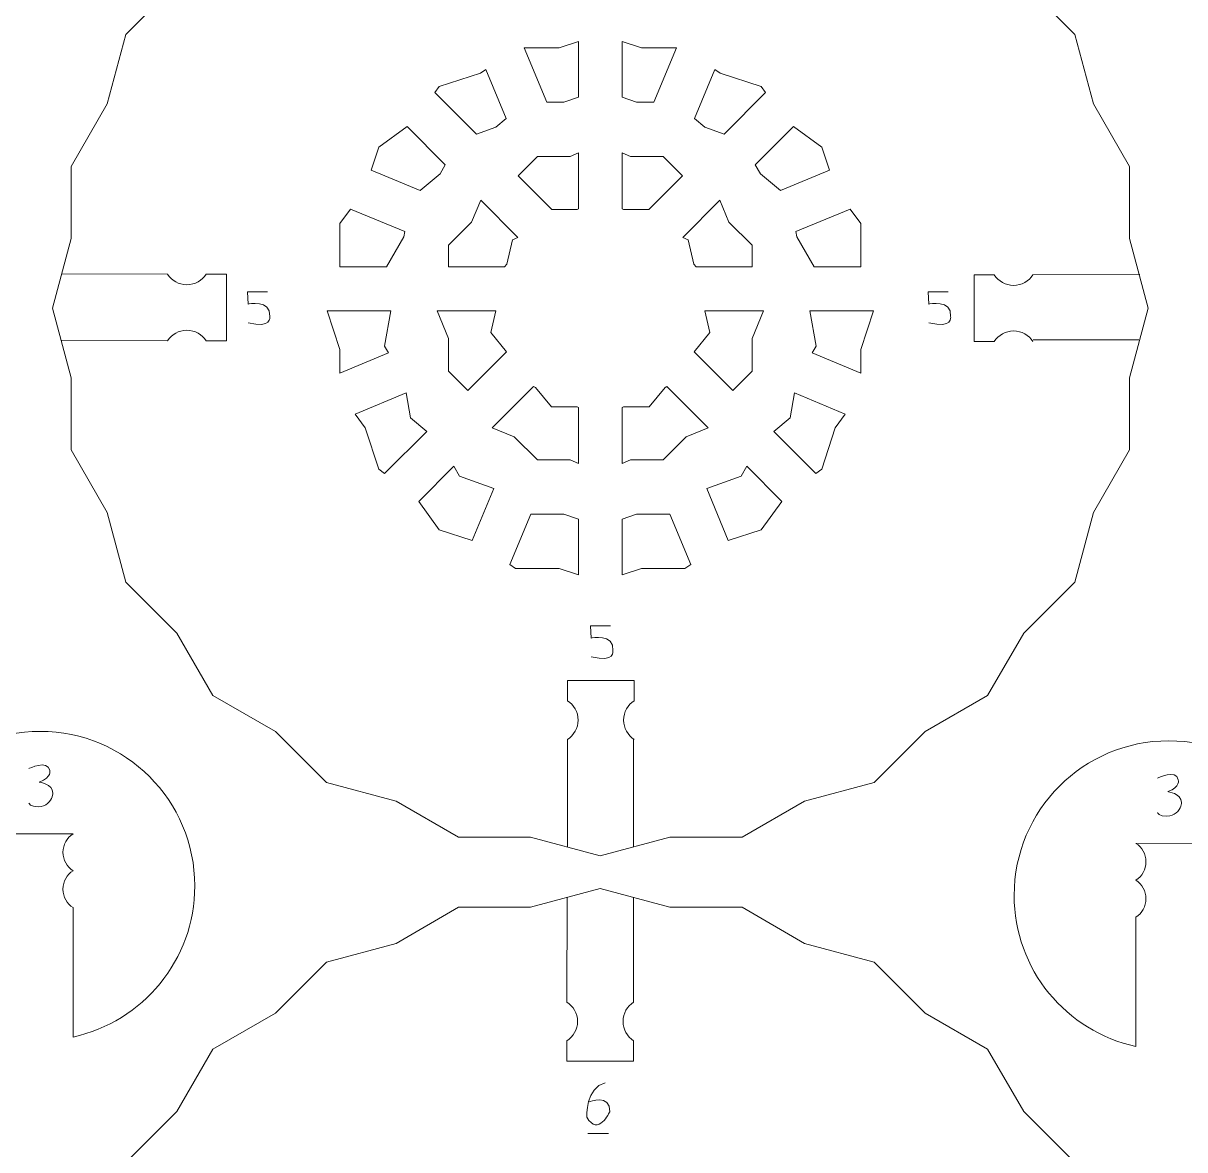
# Model space of a CAD drawing. Header units: centimetres. Extents: x -25 to 25, y -32.5 to 32.5.
# Drawn here: x -1.43 to 3.87, y -26.01 to -20.86 of the extents above; entities that cross this region are included whole.
import ezdxf

# ---------------------------------------------------------------- set-up
doc = ezdxf.new("R2010")
doc.units = ezdxf.units.CM
doc.header["$MEASUREMENT"] = 0
doc.layers.add('Capa 1', color=7, linetype='Continuous')

msp = doc.modelspace()

# ---------------------------------------------------------------- linework, layer by layer
at = {"layer": 'Capa 1', "color": 250, "lineweight": 20}
for points, knots in [([(1.85352, -19.74885), (1.85352, -19.74885), (2.13857, -19.91342), (2.13857, -19.91342), (2.13857, -19.91342), (2.13857, -19.91342), (2.45648, -19.99861), (2.45648, -19.99861), (2.45648, -19.99861), (2.45648, -19.99861), (2.6892, -20.23133), (2.6892, -20.23133), (2.6892, -20.23133), (2.6892, -20.23133), (2.97425, -20.3959), (2.97425, -20.3959), (2.97425, -20.3959), (2.97425, -20.3959), (3.13883, -20.68096), (3.13883, -20.68096), (3.13883, -20.68096), (3.13883, -20.68096), (3.37153, -20.91367), (3.37153, -20.91367), (3.37153, -20.91367), (3.37153, -20.91367), (3.45672, -21.23156), (3.45672, -21.23156), (3.45672, -21.23156), (3.45672, -21.23156), (3.62129, -21.51662), (3.62129, -21.51662), (3.62129, -21.51662), (3.62129, -21.51662), (3.62129, -21.84575), (3.62129, -21.84575), (3.62129, -21.84575), (3.62129, -21.84575), (3.70647, -22.16366), (3.70647, -22.16366), (3.70647, -22.16366), (3.70647, -22.16366), (3.62129, -22.48155), (3.62129, -22.48155), (3.62129, -22.48155), (3.62129, -22.48155), (3.62129, -22.8107), (3.62129, -22.8107), (3.62129, -22.8107), (3.62129, -22.8107), (3.45671, -23.09578), (3.45671, -23.09578), (3.45671, -23.09578), (3.45671, -23.09578), (3.37153, -23.41365), (3.37153, -23.41365), (3.37153, -23.41365), (3.37153, -23.41365), (3.13883, -23.64636), (3.13883, -23.64636), (3.13883, -23.64636), (3.13883, -23.64636), (2.97425, -23.93142), (2.97425, -23.93142), (2.97425, -23.93142), (2.97425, -23.93142), (2.6892, -24.09599), (2.6892, -24.09599), (2.6892, -24.09599), (2.6892, -24.09599), (2.45648, -24.32871), (2.45648, -24.32871), (2.45648, -24.32871), (2.45648, -24.32871), (2.13857, -24.4139), (2.13857, -24.4139), (2.13857, -24.4139), (2.13857, -24.4139), (1.85352, -24.57847), (1.85352, -24.57847), (1.85352, -24.57847), (1.85352, -24.57847), (1.5244, -24.57847), (1.5244, -24.57847), (1.5244, -24.57847), (1.5244, -24.57847), (1.20647, -24.66366), (1.20647, -24.66366), (1.20647, -24.66366), (1.20647, -24.66366), (0.88854, -24.57847), (0.88854, -24.57847), (0.88854, -24.57847), (0.88854, -24.57847), (0.55942, -24.57847), (0.55942, -24.57847), (0.55942, -24.57847), (0.55942, -24.57847), (0.27437, -24.4139), (0.27437, -24.4139), (0.27437, -24.4139), (0.27437, -24.4139), (-0.04354, -24.32871), (-0.04354, -24.32871), (-0.04354, -24.32871), (-0.04354, -24.32871), (-0.27626, -24.09599), (-0.27626, -24.09599), (-0.27626, -24.09599), (-0.27626, -24.09599), (-0.56131, -23.93142), (-0.56131, -23.93142), (-0.56131, -23.93142), (-0.56131, -23.93142), (-0.72589, -23.64636), (-0.72589, -23.64636), (-0.72589, -23.64636), (-0.72589, -23.64636), (-0.95859, -23.41365), (-0.95859, -23.41365), (-0.95859, -23.41365), (-0.95859, -23.41365), (-1.04378, -23.09576), (-1.04378, -23.09576), (-1.04378, -23.09576), (-1.04378, -23.09576), (-1.20835, -22.8107), (-1.20835, -22.8107), (-1.20835, -22.8107), (-1.20835, -22.8107), (-1.20835, -22.48157), (-1.20835, -22.48157), (-1.20835, -22.48157), (-1.20835, -22.48157), (-1.29353, -22.16366), (-1.29353, -22.16366), (-1.29353, -22.16366), (-1.29353, -22.16366), (-1.20835, -21.84577), (-1.20835, -21.84577), (-1.20835, -21.84577), (-1.20835, -21.84577), (-1.20835, -21.51662), (-1.20835, -21.51662), (-1.20835, -21.51662), (-1.20835, -21.51662), (-1.04377, -21.23154), (-1.04377, -21.23154), (-1.04377, -21.23154), (-1.04377, -21.23154), (-0.95859, -20.91367), (-0.95859, -20.91367), (-0.95859, -20.91367), (-0.95859, -20.91367), (-0.72589, -20.68096), (-0.72589, -20.68096), (-0.72589, -20.68096), (-0.72589, -20.68096), (-0.56131, -20.3959), (-0.56131, -20.3959), (-0.56131, -20.3959), (-0.56131, -20.3959), (-0.27626, -20.23133), (-0.27626, -20.23133), (-0.27626, -20.23133), (-0.27626, -20.23133), (-0.04354, -19.99861), (-0.04354, -19.99861), (-0.04354, -19.99861), (-0.04354, -19.99861), (0.27437, -19.91342), (0.27437, -19.91342), (0.27437, -19.91342), (0.27437, -19.91342), (0.55942, -19.74885), (0.55942, -19.74885), (0.55942, -19.74885), (0.55942, -19.74885), (0.88854, -19.74885), (0.88854, -19.74885), (0.88854, -19.74885), (0.88854, -19.74885), (1.20647, -19.66366), (1.20647, -19.66366), (1.20647, -19.66366), (1.20647, -19.66366), (1.5244, -19.74885), (1.5244, -19.74885), (1.5244, -19.74885), (1.5244, -19.74885), (1.85352, -19.74885), (1.85352, -19.74885)], [0, 0, 0, 0, 0.0204082, 0.0204082, 0.0204082, 0.0204082, 0.0408163, 0.0408163, 0.0408163, 0.0408163, 0.0612245, 0.0612245, 0.0612245, 0.0612245, 0.0816327, 0.0816327, 0.0816327, 0.0816327, 0.1020408, 0.1020408, 0.1020408, 0.1020408, 0.122449, 0.122449, 0.122449, 0.122449, 0.1428571, 0.1428571, 0.1428571, 0.1428571, 0.1632653, 0.1632653, 0.1632653, 0.1632653, 0.1836735, 0.1836735, 0.1836735, 0.1836735, 0.2040816, 0.2040816, 0.2040816, 0.2040816, 0.2244898, 0.2244898, 0.2244898, 0.2244898, 0.244898, 0.244898, 0.244898, 0.244898, 0.2653061, 0.2653061, 0.2653061, 0.2653061, 0.2857143, 0.2857143, 0.2857143, 0.2857143, 0.3061224, 0.3061224, 0.3061224, 0.3061224, 0.3265306, 0.3265306, 0.3265306, 0.3265306, 0.3469388, 0.3469388, 0.3469388, 0.3469388, 0.3673469, 0.3673469, 0.3673469, 0.3673469, 0.3877551, 0.3877551, 0.3877551, 0.3877551, 0.4081633, 0.4081633, 0.4081633, 0.4081633, 0.4285714, 0.4285714, 0.4285714, 0.4285714, 0.4489796, 0.4489796, 0.4489796, 0.4489796, 0.4693878, 0.4693878, 0.4693878, 0.4693878, 0.4897959, 0.4897959, 0.4897959, 0.4897959, 0.5102041, 0.5102041, 0.5102041, 0.5102041, 0.5306122, 0.5306122, 0.5306122, 0.5306122, 0.5510204, 0.5510204, 0.5510204, 0.5510204, 0.5714286, 0.5714286, 0.5714286, 0.5714286, 0.5918367, 0.5918367, 0.5918367, 0.5918367, 0.6122449, 0.6122449, 0.6122449, 0.6122449, 0.6326531, 0.6326531, 0.6326531, 0.6326531, 0.6530612, 0.6530612, 0.6530612, 0.6530612, 0.6734694, 0.6734694, 0.6734694, 0.6734694, 0.6938776, 0.6938776, 0.6938776, 0.6938776, 0.7142857, 0.7142857, 0.7142857, 0.7142857, 0.7346939, 0.7346939, 0.7346939, 0.7346939, 0.755102, 0.755102, 0.755102, 0.755102, 0.7755102, 0.7755102, 0.7755102, 0.7755102, 0.7959184, 0.7959184, 0.7959184, 0.7959184, 0.8163265, 0.8163265, 0.8163265, 0.8163265, 0.8367347, 0.8367347, 0.8367347, 0.8367347, 0.8571429, 0.8571429, 0.8571429, 0.8571429, 0.877551, 0.877551, 0.877551, 0.877551, 0.8979592, 0.8979592, 0.8979592, 0.8979592, 0.9183673, 0.9183673, 0.9183673, 0.9183673, 0.9387755, 0.9387755, 0.9387755, 0.9387755, 0.9591837, 0.9591837, 0.9591837, 0.9591837, 1, 1, 1, 1]), ([(0.85883, -20.97485), (0.85883, -20.97485), (1.01814, -20.97485), (1.01814, -20.97485), (1.01814, -20.97485), (1.01814, -20.97485), (1.10647, -20.94615), (1.10647, -20.94615), (1.10647, -20.94615), (1.10647, -20.94615), (1.10647, -21.20005), (1.10647, -21.20005), (1.10647, -21.20005), (1.10647, -21.20005), (1.04076, -21.22397), (1.04076, -21.22397), (1.04076, -21.22397), (1.04076, -21.22397), (0.96202, -21.22397), (0.96202, -21.22397), (0.96202, -21.22397), (0.96202, -21.22397), (0.85883, -20.97485), (0.85883, -20.97485)], [0, 0, 0, 0, 0.1428571, 0.1428571, 0.1428571, 0.1428571, 0.2857143, 0.2857143, 0.2857143, 0.2857143, 0.4285714, 0.4285714, 0.4285714, 0.4285714, 0.5714286, 0.5714286, 0.5714286, 0.5714286, 0.7142857, 0.7142857, 0.7142857, 0.7142857, 1, 1, 1, 1]), ([(1.30647, -20.94615), (1.30647, -20.94615), (1.3948, -20.97485), (1.3948, -20.97485), (1.3948, -20.97485), (1.3948, -20.97485), (1.5541, -20.97485), (1.5541, -20.97485), (1.5541, -20.97485), (1.5541, -20.97485), (1.45091, -21.22397), (1.45091, -21.22397), (1.45091, -21.22397), (1.45091, -21.22397), (1.37218, -21.22397), (1.37218, -21.22397), (1.37218, -21.22397), (1.37218, -21.22397), (1.30647, -21.20005), (1.30647, -21.20005), (1.30647, -21.20005), (1.30647, -21.20005), (1.30647, -20.94615), (1.30647, -20.94615)], [0, 0, 0, 0, 0.1428571, 0.1428571, 0.1428571, 0.1428571, 0.2857143, 0.2857143, 0.2857143, 0.2857143, 0.4285714, 0.4285714, 0.4285714, 0.4285714, 0.5714286, 0.5714286, 0.5714286, 0.5714286, 0.7142857, 0.7142857, 0.7142857, 0.7142857, 1, 1, 1, 1]), ([(0.452, -21.17953), (0.452, -21.17953), (0.47172, -21.15239), (0.47172, -21.15239), (0.47172, -21.15239), (0.47172, -21.15239), (0.66003, -21.0912), (0.66003, -21.0912), (0.66003, -21.0912), (0.66003, -21.0912), (0.68349, -21.07416), (0.68349, -21.07416), (0.68349, -21.07416), (0.68349, -21.07416), (0.77621, -21.29801), (0.77621, -21.29801), (0.77621, -21.29801), (0.77621, -21.29801), (0.72939, -21.3373), (0.72939, -21.3373), (0.72939, -21.3373), (0.72939, -21.3373), (0.64169, -21.36922), (0.64169, -21.36922), (0.64169, -21.36922), (0.64169, -21.36922), (0.452, -21.17953), (0.452, -21.17953)], [0, 0, 0, 0, 0.125, 0.125, 0.125, 0.125, 0.25, 0.25, 0.25, 0.25, 0.375, 0.375, 0.375, 0.375, 0.5, 0.5, 0.5, 0.5, 0.625, 0.625, 0.625, 0.625, 0.75, 0.75, 0.75, 0.75, 1, 1, 1, 1]), ([(1.72945, -21.07416), (1.72945, -21.07416), (1.75291, -21.0912), (1.75291, -21.0912), (1.75291, -21.0912), (1.75291, -21.0912), (1.94122, -21.15239), (1.94122, -21.15239), (1.94122, -21.15239), (1.94122, -21.15239), (1.96094, -21.17954), (1.96094, -21.17954), (1.96094, -21.17954), (1.96094, -21.17954), (1.77125, -21.36922), (1.77125, -21.36922), (1.77125, -21.36922), (1.77125, -21.36922), (1.68355, -21.3373), (1.68355, -21.3373), (1.68355, -21.3373), (1.68355, -21.3373), (1.63673, -21.29801), (1.63673, -21.29801), (1.63673, -21.29801), (1.63673, -21.29801), (1.72945, -21.07416), (1.72945, -21.07416)], [0, 0, 0, 0, 0.125, 0.125, 0.125, 0.125, 0.25, 0.25, 0.25, 0.25, 0.375, 0.375, 0.375, 0.375, 0.5, 0.5, 0.5, 0.5, 0.625, 0.625, 0.625, 0.625, 0.75, 0.75, 0.75, 0.75, 1, 1, 1, 1]), ([(0.16101, -21.53414), (0.16101, -21.53414), (0.19519, -21.42893), (0.19519, -21.42893), (0.19519, -21.42893), (0.19519, -21.42893), (0.32455, -21.33494), (0.32455, -21.33494), (0.32455, -21.33494), (0.32455, -21.33494), (0.4991, -21.50949), (0.4991, -21.50949), (0.4991, -21.50949), (0.4991, -21.50949), (0.47553, -21.55031), (0.47553, -21.55031), (0.47553, -21.55031), (0.47553, -21.55031), (0.38447, -21.6267), (0.38447, -21.6267), (0.38447, -21.6267), (0.38447, -21.6267), (0.16101, -21.53414), (0.16101, -21.53414)], [0, 0, 0, 0, 0.1428571, 0.1428571, 0.1428571, 0.1428571, 0.2857143, 0.2857143, 0.2857143, 0.2857143, 0.4285714, 0.4285714, 0.4285714, 0.4285714, 0.5714286, 0.5714286, 0.5714286, 0.5714286, 0.7142857, 0.7142857, 0.7142857, 0.7142857, 1, 1, 1, 1]), ([(2.08838, -21.33494), (2.08838, -21.33494), (2.21775, -21.42893), (2.21775, -21.42893), (2.21775, -21.42893), (2.21775, -21.42893), (2.25193, -21.53415), (2.25193, -21.53415), (2.25193, -21.53415), (2.25193, -21.53415), (2.02847, -21.62671), (2.02847, -21.62671), (2.02847, -21.62671), (2.02847, -21.62671), (1.93741, -21.55031), (1.93741, -21.55031), (1.93741, -21.55031), (1.93741, -21.55031), (1.91384, -21.50948), (1.91384, -21.50948), (1.91384, -21.50948), (1.91384, -21.50948), (2.08838, -21.33494), (2.08838, -21.33494)], [0, 0, 0, 0, 0.1428571, 0.1428571, 0.1428571, 0.1428571, 0.2857143, 0.2857143, 0.2857143, 0.2857143, 0.4285714, 0.4285714, 0.4285714, 0.4285714, 0.5714286, 0.5714286, 0.5714286, 0.5714286, 0.7142857, 0.7142857, 0.7142857, 0.7142857, 1, 1, 1, 1]), ([(1.10647, -21.71061), (1.10647, -21.71061), (1.101, -21.71318), (1.101, -21.71318), (1.101, -21.71318), (1.101, -21.71318), (0.98565, -21.71318), (0.98565, -21.71318), (0.98565, -21.71318), (0.98565, -21.71318), (0.83134, -21.55887), (0.83134, -21.55887), (0.83134, -21.55887), (0.83134, -21.55887), (0.91946, -21.47075), (0.91946, -21.47075), (0.91946, -21.47075), (0.91946, -21.47075), (1.06865, -21.47075), (1.06865, -21.47075), (1.06865, -21.47075), (1.06865, -21.47075), (1.10647, -21.45508), (1.10647, -21.45508), (1.10647, -21.45508), (1.10647, -21.45508), (1.10647, -21.71061), (1.10647, -21.71061)], [0, 0, 0, 0, 0.125, 0.125, 0.125, 0.125, 0.25, 0.25, 0.25, 0.25, 0.375, 0.375, 0.375, 0.375, 0.5, 0.5, 0.5, 0.5, 0.625, 0.625, 0.625, 0.625, 0.75, 0.75, 0.75, 0.75, 1, 1, 1, 1]), ([(1.49348, -21.47075), (1.49348, -21.47075), (1.5816, -21.55887), (1.5816, -21.55887), (1.5816, -21.55887), (1.5816, -21.55887), (1.4273, -21.71318), (1.4273, -21.71318), (1.4273, -21.71318), (1.4273, -21.71318), (1.31194, -21.71318), (1.31194, -21.71318), (1.31194, -21.71318), (1.31194, -21.71318), (1.30647, -21.71061), (1.30647, -21.71061), (1.30647, -21.71061), (1.30647, -21.71061), (1.30647, -21.45508), (1.30647, -21.45508), (1.30647, -21.45508), (1.30647, -21.45508), (1.34429, -21.47075), (1.34429, -21.47075), (1.34429, -21.47075), (1.34429, -21.47075), (1.49348, -21.47075), (1.49348, -21.47075)], [0, 0, 0, 0, 0.125, 0.125, 0.125, 0.125, 0.25, 0.25, 0.25, 0.25, 0.375, 0.375, 0.375, 0.375, 0.5, 0.5, 0.5, 0.5, 0.625, 0.625, 0.625, 0.625, 0.75, 0.75, 0.75, 0.75, 1, 1, 1, 1]), ([(0.83002, -21.84041), (0.83002, -21.84041), (0.8055, -21.85192), (0.8055, -21.85192), (0.8055, -21.85192), (0.8055, -21.85192), (0.77945, -21.96318), (0.77945, -21.96318), (0.77945, -21.96318), (0.77945, -21.96318), (0.76943, -21.97543), (0.76943, -21.97543), (0.76943, -21.97543), (0.76943, -21.97543), (0.51356, -21.97543), (0.51356, -21.97543), (0.51356, -21.97543), (0.51356, -21.97543), (0.51356, -21.87665), (0.51356, -21.87665), (0.51356, -21.87665), (0.51356, -21.87665), (0.61905, -21.77116), (0.61905, -21.77116), (0.61905, -21.77116), (0.61905, -21.77116), (0.66056, -21.67095), (0.66056, -21.67095), (0.66056, -21.67095), (0.66056, -21.67095), (0.83002, -21.84041), (0.83002, -21.84041)], [0, 0, 0, 0, 0.1111111, 0.1111111, 0.1111111, 0.1111111, 0.2222222, 0.2222222, 0.2222222, 0.2222222, 0.3333333, 0.3333333, 0.3333333, 0.3333333, 0.4444444, 0.4444444, 0.4444444, 0.4444444, 0.5555556, 0.5555556, 0.5555556, 0.5555556, 0.6666667, 0.6666667, 0.6666667, 0.6666667, 0.7777778, 0.7777778, 0.7777778, 0.7777778, 1, 1, 1, 1]), ([(1.75238, -21.67094), (1.75238, -21.67094), (1.79389, -21.77116), (1.79389, -21.77116), (1.79389, -21.77116), (1.79389, -21.77116), (1.89938, -21.87665), (1.89938, -21.87665), (1.89938, -21.87665), (1.89938, -21.87665), (1.89938, -21.97543), (1.89938, -21.97543), (1.89938, -21.97543), (1.89938, -21.97543), (1.64351, -21.97543), (1.64351, -21.97543), (1.64351, -21.97543), (1.64351, -21.97543), (1.63349, -21.96318), (1.63349, -21.96318), (1.63349, -21.96318), (1.63349, -21.96318), (1.60744, -21.85192), (1.60744, -21.85192), (1.60744, -21.85192), (1.60744, -21.85192), (1.58292, -21.84041), (1.58292, -21.84041), (1.58292, -21.84041), (1.58292, -21.84041), (1.75238, -21.67094), (1.75238, -21.67094)], [0, 0, 0, 0, 0.1111111, 0.1111111, 0.1111111, 0.1111111, 0.2222222, 0.2222222, 0.2222222, 0.2222222, 0.3333333, 0.3333333, 0.3333333, 0.3333333, 0.4444444, 0.4444444, 0.4444444, 0.4444444, 0.5555556, 0.5555556, 0.5555556, 0.5555556, 0.6666667, 0.6666667, 0.6666667, 0.6666667, 0.7777778, 0.7777778, 0.7777778, 0.7777778, 1, 1, 1, 1]), ([(0.01762, -21.97543), (0.01762, -21.97543), (0.01764, -21.97536), (0.01764, -21.97536), (0.01764, -21.97536), (0.01764, -21.97536), (0.01764, -21.77739), (0.01764, -21.77739), (0.01764, -21.77739), (0.01764, -21.77739), (0.06575, -21.71117), (0.06575, -21.71117), (0.06575, -21.71117), (0.06575, -21.71117), (0.31393, -21.81397), (0.31393, -21.81397), (0.31393, -21.81397), (0.31393, -21.81397), (0.30981, -21.83734), (0.30981, -21.83734), (0.30981, -21.83734), (0.30981, -21.83734), (0.23008, -21.97543), (0.23008, -21.97543), (0.23008, -21.97543), (0.23008, -21.97543), (0.01762, -21.97543), (0.01762, -21.97543)], [0, 0, 0, 0, 0.125, 0.125, 0.125, 0.125, 0.25, 0.25, 0.25, 0.25, 0.375, 0.375, 0.375, 0.375, 0.5, 0.5, 0.5, 0.5, 0.625, 0.625, 0.625, 0.625, 0.75, 0.75, 0.75, 0.75, 1, 1, 1, 1]), ([(2.34719, -21.71117), (2.34719, -21.71117), (2.3953, -21.77739), (2.3953, -21.77739), (2.3953, -21.77739), (2.3953, -21.77739), (2.3953, -21.97536), (2.3953, -21.97536), (2.3953, -21.97536), (2.3953, -21.97536), (2.39532, -21.97543), (2.39532, -21.97543), (2.39532, -21.97543), (2.39532, -21.97543), (2.18286, -21.97543), (2.18286, -21.97543), (2.18286, -21.97543), (2.18286, -21.97543), (2.10313, -21.83734), (2.10313, -21.83734), (2.10313, -21.83734), (2.10313, -21.83734), (2.09901, -21.81397), (2.09901, -21.81397), (2.09901, -21.81397), (2.09901, -21.81397), (2.34719, -21.71117), (2.34719, -21.71117)], [0, 0, 0, 0, 0.125, 0.125, 0.125, 0.125, 0.25, 0.25, 0.25, 0.25, 0.375, 0.375, 0.375, 0.375, 0.5, 0.5, 0.5, 0.5, 0.625, 0.625, 0.625, 0.625, 0.75, 0.75, 0.75, 0.75, 1, 1, 1, 1]), ([(0.01764, -22.45962), (0.01764, -22.45962), (0.01764, -22.35196), (0.01764, -22.35196), (0.01764, -22.35196), (0.01764, -22.35196), (-0.03973, -22.17543), (-0.03973, -22.17543), (-0.03973, -22.17543), (-0.03973, -22.17543), (0.2502, -22.17543), (0.2502, -22.17543), (0.2502, -22.17543), (0.2502, -22.17543), (0.22166, -22.33731), (0.22166, -22.33731), (0.22166, -22.33731), (0.22166, -22.33731), (0.23927, -22.36782), (0.23927, -22.36782), (0.23927, -22.36782), (0.23927, -22.36782), (0.01764, -22.45962), (0.01764, -22.45962)], [0, 0, 0, 0, 0.1428571, 0.1428571, 0.1428571, 0.1428571, 0.2857143, 0.2857143, 0.2857143, 0.2857143, 0.4285714, 0.4285714, 0.4285714, 0.4285714, 0.5714286, 0.5714286, 0.5714286, 0.5714286, 0.7142857, 0.7142857, 0.7142857, 0.7142857, 1, 1, 1, 1]), ([(0.72976, -22.17543), (0.72976, -22.17543), (0.70647, -22.27492), (0.70647, -22.27492), (0.70647, -22.27492), (0.70647, -22.27492), (0.77805, -22.36243), (0.77805, -22.36243), (0.77805, -22.36243), (0.77805, -22.36243), (0.60168, -22.53879), (0.60168, -22.53879), (0.60168, -22.53879), (0.60168, -22.53879), (0.51356, -22.45067), (0.51356, -22.45067), (0.51356, -22.45067), (0.51356, -22.45067), (0.51356, -22.30149), (0.51356, -22.30149), (0.51356, -22.30149), (0.51356, -22.30149), (0.46135, -22.17543), (0.46135, -22.17543), (0.46135, -22.17543), (0.46135, -22.17543), (0.72976, -22.17543), (0.72976, -22.17543)], [0, 0, 0, 0, 0.125, 0.125, 0.125, 0.125, 0.25, 0.25, 0.25, 0.25, 0.375, 0.375, 0.375, 0.375, 0.5, 0.5, 0.5, 0.5, 0.625, 0.625, 0.625, 0.625, 0.75, 0.75, 0.75, 0.75, 1, 1, 1, 1]), ([(1.95159, -22.17543), (1.95159, -22.17543), (1.89938, -22.30149), (1.89938, -22.30149), (1.89938, -22.30149), (1.89938, -22.30149), (1.89938, -22.45067), (1.89938, -22.45067), (1.89938, -22.45067), (1.89938, -22.45067), (1.81126, -22.53879), (1.81126, -22.53879), (1.81126, -22.53879), (1.81126, -22.53879), (1.63489, -22.36243), (1.63489, -22.36243), (1.63489, -22.36243), (1.63489, -22.36243), (1.70647, -22.27492), (1.70647, -22.27492), (1.70647, -22.27492), (1.70647, -22.27492), (1.68318, -22.17543), (1.68318, -22.17543), (1.68318, -22.17543), (1.68318, -22.17543), (1.95159, -22.17543), (1.95159, -22.17543)], [0, 0, 0, 0, 0.125, 0.125, 0.125, 0.125, 0.25, 0.25, 0.25, 0.25, 0.375, 0.375, 0.375, 0.375, 0.5, 0.5, 0.5, 0.5, 0.625, 0.625, 0.625, 0.625, 0.75, 0.75, 0.75, 0.75, 1, 1, 1, 1]), ([(2.45267, -22.17543), (2.45267, -22.17543), (2.3953, -22.35196), (2.3953, -22.35196), (2.3953, -22.35196), (2.3953, -22.35196), (2.3953, -22.45962), (2.3953, -22.45962), (2.3953, -22.45962), (2.3953, -22.45962), (2.17367, -22.36781), (2.17367, -22.36781), (2.17367, -22.36781), (2.17367, -22.36781), (2.19128, -22.33731), (2.19128, -22.33731), (2.19128, -22.33731), (2.19128, -22.33731), (2.16274, -22.17543), (2.16274, -22.17543), (2.16274, -22.17543), (2.16274, -22.17543), (2.45267, -22.17543), (2.45267, -22.17543)], [0, 0, 0, 0, 0.1428571, 0.1428571, 0.1428571, 0.1428571, 0.2857143, 0.2857143, 0.2857143, 0.2857143, 0.4285714, 0.4285714, 0.4285714, 0.4285714, 0.5714286, 0.5714286, 0.5714286, 0.5714286, 0.7142857, 0.7142857, 0.7142857, 0.7142857, 1, 1, 1, 1]), ([(1.10647, -22.87224), (1.10647, -22.87224), (1.06865, -22.85657), (1.06865, -22.85657), (1.06865, -22.85657), (1.06865, -22.85657), (0.91946, -22.85657), (0.91946, -22.85657), (0.91946, -22.85657), (0.91946, -22.85657), (0.81396, -22.75107), (0.81396, -22.75107), (0.81396, -22.75107), (0.81396, -22.75107), (0.71376, -22.70957), (0.71376, -22.70957), (0.71376, -22.70957), (0.71376, -22.70957), (0.90242, -22.52091), (0.90242, -22.52091), (0.90242, -22.52091), (0.90242, -22.52091), (0.91097, -22.52492), (0.91097, -22.52492), (0.91097, -22.52492), (0.91097, -22.52492), (0.98395, -22.61414), (0.98395, -22.61414), (0.98395, -22.61414), (0.98395, -22.61414), (1.101, -22.61414), (1.101, -22.61414), (1.101, -22.61414), (1.101, -22.61414), (1.10647, -22.61671), (1.10647, -22.61671), (1.10647, -22.61671), (1.10647, -22.61671), (1.10647, -22.87224), (1.10647, -22.87224)], [0, 0, 0, 0, 0.0909091, 0.0909091, 0.0909091, 0.0909091, 0.1818182, 0.1818182, 0.1818182, 0.1818182, 0.2727273, 0.2727273, 0.2727273, 0.2727273, 0.3636364, 0.3636364, 0.3636364, 0.3636364, 0.4545455, 0.4545455, 0.4545455, 0.4545455, 0.5454545, 0.5454545, 0.5454545, 0.5454545, 0.6363636, 0.6363636, 0.6363636, 0.6363636, 0.7272727, 0.7272727, 0.7272727, 0.7272727, 0.8181818, 0.8181818, 0.8181818, 0.8181818, 1, 1, 1, 1]), ([(1.69919, -22.70957), (1.69919, -22.70957), (1.59898, -22.75107), (1.59898, -22.75107), (1.59898, -22.75107), (1.59898, -22.75107), (1.49348, -22.85657), (1.49348, -22.85657), (1.49348, -22.85657), (1.49348, -22.85657), (1.34429, -22.85657), (1.34429, -22.85657), (1.34429, -22.85657), (1.34429, -22.85657), (1.30647, -22.87224), (1.30647, -22.87224), (1.30647, -22.87224), (1.30647, -22.87224), (1.30647, -22.61671), (1.30647, -22.61671), (1.30647, -22.61671), (1.30647, -22.61671), (1.31194, -22.61414), (1.31194, -22.61414), (1.31194, -22.61414), (1.31194, -22.61414), (1.42899, -22.61414), (1.42899, -22.61414), (1.42899, -22.61414), (1.42899, -22.61414), (1.50197, -22.52492), (1.50197, -22.52492), (1.50197, -22.52492), (1.50197, -22.52492), (1.51052, -22.5209), (1.51052, -22.5209), (1.51052, -22.5209), (1.51052, -22.5209), (1.69919, -22.70957), (1.69919, -22.70957)], [0, 0, 0, 0, 0.0909091, 0.0909091, 0.0909091, 0.0909091, 0.1818182, 0.1818182, 0.1818182, 0.1818182, 0.2727273, 0.2727273, 0.2727273, 0.2727273, 0.3636364, 0.3636364, 0.3636364, 0.3636364, 0.4545455, 0.4545455, 0.4545455, 0.4545455, 0.5454545, 0.5454545, 0.5454545, 0.5454545, 0.6363636, 0.6363636, 0.6363636, 0.6363636, 0.7272727, 0.7272727, 0.7272727, 0.7272727, 0.8181818, 0.8181818, 0.8181818, 0.8181818, 1, 1, 1, 1]), ([(0.22235, -22.91812), (0.22235, -22.91812), (0.19519, -22.89838), (0.19519, -22.89838), (0.19519, -22.89838), (0.19519, -22.89838), (0.13402, -22.71011), (0.13402, -22.71011), (0.13402, -22.71011), (0.13402, -22.71011), (0.0881, -22.64691), (0.0881, -22.64691), (0.0881, -22.64691), (0.0881, -22.64691), (0.32051, -22.55065), (0.32051, -22.55065), (0.32051, -22.55065), (0.32051, -22.55065), (0.34043, -22.66366), (0.34043, -22.66366), (0.34043, -22.66366), (0.34043, -22.66366), (0.41459, -22.72588), (0.41459, -22.72588), (0.41459, -22.72588), (0.41459, -22.72588), (0.22235, -22.91812), (0.22235, -22.91812)], [0, 0, 0, 0, 0.125, 0.125, 0.125, 0.125, 0.25, 0.25, 0.25, 0.25, 0.375, 0.375, 0.375, 0.375, 0.5, 0.5, 0.5, 0.5, 0.625, 0.625, 0.625, 0.625, 0.75, 0.75, 0.75, 0.75, 1, 1, 1, 1]), ([(2.32484, -22.64691), (2.32484, -22.64691), (2.27892, -22.71011), (2.27892, -22.71011), (2.27892, -22.71011), (2.27892, -22.71011), (2.21775, -22.89838), (2.21775, -22.89838), (2.21775, -22.89838), (2.21775, -22.89838), (2.19058, -22.91812), (2.19058, -22.91812), (2.19058, -22.91812), (2.19058, -22.91812), (1.99835, -22.72588), (1.99835, -22.72588), (1.99835, -22.72588), (1.99835, -22.72588), (2.07251, -22.66366), (2.07251, -22.66366), (2.07251, -22.66366), (2.07251, -22.66366), (2.09243, -22.55065), (2.09243, -22.55065), (2.09243, -22.55065), (2.09243, -22.55065), (2.32484, -22.64691), (2.32484, -22.64691)], [0, 0, 0, 0, 0.125, 0.125, 0.125, 0.125, 0.25, 0.25, 0.25, 0.25, 0.375, 0.375, 0.375, 0.375, 0.5, 0.5, 0.5, 0.5, 0.625, 0.625, 0.625, 0.625, 0.75, 0.75, 0.75, 0.75, 1, 1, 1, 1]), ([(0.62251, -23.22392), (0.62251, -23.22392), (0.47172, -23.17493), (0.47172, -23.17493), (0.47172, -23.17493), (0.47172, -23.17493), (0.37775, -23.04558), (0.37775, -23.04558), (0.37775, -23.04558), (0.37775, -23.04558), (0.53804, -22.88529), (0.53804, -22.88529), (0.53804, -22.88529), (0.53804, -22.88529), (0.56368, -22.9297), (0.56368, -22.9297), (0.56368, -22.9297), (0.56368, -22.9297), (0.72071, -22.98685), (0.72071, -22.98685), (0.72071, -22.98685), (0.72071, -22.98685), (0.62251, -23.22392), (0.62251, -23.22392)], [0, 0, 0, 0, 0.1428571, 0.1428571, 0.1428571, 0.1428571, 0.2857143, 0.2857143, 0.2857143, 0.2857143, 0.4285714, 0.4285714, 0.4285714, 0.4285714, 0.5714286, 0.5714286, 0.5714286, 0.5714286, 0.7142857, 0.7142857, 0.7142857, 0.7142857, 1, 1, 1, 1]), ([(2.0352, -23.04558), (2.0352, -23.04558), (1.94122, -23.17493), (1.94122, -23.17493), (1.94122, -23.17493), (1.94122, -23.17493), (1.79043, -23.22392), (1.79043, -23.22392), (1.79043, -23.22392), (1.79043, -23.22392), (1.69223, -22.98685), (1.69223, -22.98685), (1.69223, -22.98685), (1.69223, -22.98685), (1.84926, -22.9297), (1.84926, -22.9297), (1.84926, -22.9297), (1.84926, -22.9297), (1.8749, -22.88528), (1.8749, -22.88528), (1.8749, -22.88528), (1.8749, -22.88528), (2.0352, -23.04558), (2.0352, -23.04558)], [0, 0, 0, 0, 0.1428571, 0.1428571, 0.1428571, 0.1428571, 0.2857143, 0.2857143, 0.2857143, 0.2857143, 0.4285714, 0.4285714, 0.4285714, 0.4285714, 0.5714286, 0.5714286, 0.5714286, 0.5714286, 0.7142857, 0.7142857, 0.7142857, 0.7142857, 1, 1, 1, 1]), ([(1.10647, -23.38117), (1.10647, -23.38117), (1.01815, -23.35247), (1.01815, -23.35247), (1.01815, -23.35247), (1.01815, -23.35247), (0.82019, -23.35247), (0.82019, -23.35247), (0.82019, -23.35247), (0.82019, -23.35247), (0.79371, -23.33323), (0.79371, -23.33323), (0.79371, -23.33323), (0.79371, -23.33323), (0.88893, -23.10335), (0.88893, -23.10335), (0.88893, -23.10335), (0.88893, -23.10335), (1.04077, -23.10335), (1.04077, -23.10335), (1.04077, -23.10335), (1.04077, -23.10335), (1.10647, -23.12726), (1.10647, -23.12726), (1.10647, -23.12726), (1.10647, -23.12726), (1.10647, -23.38117), (1.10647, -23.38117)], [0, 0, 0, 0, 0.125, 0.125, 0.125, 0.125, 0.25, 0.25, 0.25, 0.25, 0.375, 0.375, 0.375, 0.375, 0.5, 0.5, 0.5, 0.5, 0.625, 0.625, 0.625, 0.625, 0.75, 0.75, 0.75, 0.75, 1, 1, 1, 1]), ([(1.61923, -23.33324), (1.61923, -23.33324), (1.59275, -23.35247), (1.59275, -23.35247), (1.59275, -23.35247), (1.59275, -23.35247), (1.39479, -23.35247), (1.39479, -23.35247), (1.39479, -23.35247), (1.39479, -23.35247), (1.30647, -23.38117), (1.30647, -23.38117), (1.30647, -23.38117), (1.30647, -23.38117), (1.30647, -23.12726), (1.30647, -23.12726), (1.30647, -23.12726), (1.30647, -23.12726), (1.37217, -23.10335), (1.37217, -23.10335), (1.37217, -23.10335), (1.37217, -23.10335), (1.52401, -23.10335), (1.52401, -23.10335), (1.52401, -23.10335), (1.52401, -23.10335), (1.61923, -23.33324), (1.61923, -23.33324)], [0, 0, 0, 0, 0.125, 0.125, 0.125, 0.125, 0.25, 0.25, 0.25, 0.25, 0.375, 0.375, 0.375, 0.375, 0.5, 0.5, 0.5, 0.5, 0.625, 0.625, 0.625, 0.625, 0.75, 0.75, 0.75, 0.75, 1, 1, 1, 1]), ([(1.85352, -24.89844), (1.85352, -24.89844), (2.13857, -25.06301), (2.13857, -25.06301), (2.13857, -25.06301), (2.13857, -25.06301), (2.45648, -25.1482), (2.45648, -25.1482), (2.45648, -25.1482), (2.45648, -25.1482), (2.6892, -25.38092), (2.6892, -25.38092), (2.6892, -25.38092), (2.6892, -25.38092), (2.97425, -25.54549), (2.97425, -25.54549), (2.97425, -25.54549), (2.97425, -25.54549), (3.13883, -25.83055), (3.13883, -25.83055), (3.13883, -25.83055), (3.13883, -25.83055), (3.37153, -26.06326), (3.37153, -26.06326), (3.37153, -26.06326), (3.37153, -26.06326), (3.45672, -26.38115), (3.45672, -26.38115), (3.45672, -26.38115), (3.45672, -26.38115), (3.62129, -26.66621), (3.62129, -26.66621), (3.62129, -26.66621), (3.62129, -26.66621), (3.62129, -26.99534), (3.62129, -26.99534), (3.62129, -26.99534), (3.62129, -26.99534), (3.70647, -27.31325), (3.70647, -27.31325), (3.70647, -27.31325), (3.70647, -27.31325), (3.62129, -27.63114), (3.62129, -27.63114), (3.62129, -27.63114), (3.62129, -27.63114), (3.62129, -27.96029), (3.62129, -27.96029), (3.62129, -27.96029), (3.62129, -27.96029), (3.45671, -28.24537), (3.45671, -28.24537), (3.45671, -28.24537), (3.45671, -28.24537), (3.37153, -28.56324), (3.37153, -28.56324), (3.37153, -28.56324), (3.37153, -28.56324), (3.13883, -28.79595), (3.13883, -28.79595), (3.13883, -28.79595), (3.13883, -28.79595), (2.97425, -29.08101), (2.97425, -29.08101), (2.97425, -29.08101), (2.97425, -29.08101), (2.6892, -29.24558), (2.6892, -29.24558), (2.6892, -29.24558), (2.6892, -29.24558), (2.45648, -29.4783), (2.45648, -29.4783), (2.45648, -29.4783), (2.45648, -29.4783), (2.13857, -29.56349), (2.13857, -29.56349), (2.13857, -29.56349), (2.13857, -29.56349), (1.85352, -29.72806), (1.85352, -29.72806), (1.85352, -29.72806), (1.85352, -29.72806), (1.5244, -29.72806), (1.5244, -29.72806), (1.5244, -29.72806), (1.5244, -29.72806), (1.20647, -29.81325), (1.20647, -29.81325), (1.20647, -29.81325), (1.20647, -29.81325), (0.88854, -29.72806), (0.88854, -29.72806), (0.88854, -29.72806), (0.88854, -29.72806), (0.55942, -29.72806), (0.55942, -29.72806), (0.55942, -29.72806), (0.55942, -29.72806), (0.27437, -29.56349), (0.27437, -29.56349), (0.27437, -29.56349), (0.27437, -29.56349), (-0.04354, -29.4783), (-0.04354, -29.4783), (-0.04354, -29.4783), (-0.04354, -29.4783), (-0.27626, -29.24558), (-0.27626, -29.24558), (-0.27626, -29.24558), (-0.27626, -29.24558), (-0.56131, -29.08101), (-0.56131, -29.08101), (-0.56131, -29.08101), (-0.56131, -29.08101), (-0.72589, -28.79595), (-0.72589, -28.79595), (-0.72589, -28.79595), (-0.72589, -28.79595), (-0.95859, -28.56324), (-0.95859, -28.56324), (-0.95859, -28.56324), (-0.95859, -28.56324), (-1.04378, -28.24535), (-1.04378, -28.24535), (-1.04378, -28.24535), (-1.04378, -28.24535), (-1.20835, -27.96029), (-1.20835, -27.96029), (-1.20835, -27.96029), (-1.20835, -27.96029), (-1.20835, -27.63116), (-1.20835, -27.63116), (-1.20835, -27.63116), (-1.20835, -27.63116), (-1.29353, -27.31325), (-1.29353, -27.31325), (-1.29353, -27.31325), (-1.29353, -27.31325), (-1.20835, -26.99536), (-1.20835, -26.99536), (-1.20835, -26.99536), (-1.20835, -26.99536), (-1.20835, -26.66621), (-1.20835, -26.66621), (-1.20835, -26.66621), (-1.20835, -26.66621), (-1.04377, -26.38113), (-1.04377, -26.38113), (-1.04377, -26.38113), (-1.04377, -26.38113), (-0.95859, -26.06326), (-0.95859, -26.06326), (-0.95859, -26.06326), (-0.95859, -26.06326), (-0.72589, -25.83055), (-0.72589, -25.83055), (-0.72589, -25.83055), (-0.72589, -25.83055), (-0.56131, -25.54549), (-0.56131, -25.54549), (-0.56131, -25.54549), (-0.56131, -25.54549), (-0.27626, -25.38092), (-0.27626, -25.38092), (-0.27626, -25.38092), (-0.27626, -25.38092), (-0.04354, -25.1482), (-0.04354, -25.1482), (-0.04354, -25.1482), (-0.04354, -25.1482), (0.27437, -25.06301), (0.27437, -25.06301), (0.27437, -25.06301), (0.27437, -25.06301), (0.55942, -24.89844), (0.55942, -24.89844), (0.55942, -24.89844), (0.55942, -24.89844), (0.88854, -24.89844), (0.88854, -24.89844), (0.88854, -24.89844), (0.88854, -24.89844), (1.20647, -24.81325), (1.20647, -24.81325), (1.20647, -24.81325), (1.20647, -24.81325), (1.5244, -24.89844), (1.5244, -24.89844), (1.5244, -24.89844), (1.5244, -24.89844), (1.85352, -24.89844), (1.85352, -24.89844)], [0, 0, 0, 0, 0.0204082, 0.0204082, 0.0204082, 0.0204082, 0.0408163, 0.0408163, 0.0408163, 0.0408163, 0.0612245, 0.0612245, 0.0612245, 0.0612245, 0.0816327, 0.0816327, 0.0816327, 0.0816327, 0.1020408, 0.1020408, 0.1020408, 0.1020408, 0.122449, 0.122449, 0.122449, 0.122449, 0.1428571, 0.1428571, 0.1428571, 0.1428571, 0.1632653, 0.1632653, 0.1632653, 0.1632653, 0.1836735, 0.1836735, 0.1836735, 0.1836735, 0.2040816, 0.2040816, 0.2040816, 0.2040816, 0.2244898, 0.2244898, 0.2244898, 0.2244898, 0.244898, 0.244898, 0.244898, 0.244898, 0.2653061, 0.2653061, 0.2653061, 0.2653061, 0.2857143, 0.2857143, 0.2857143, 0.2857143, 0.3061224, 0.3061224, 0.3061224, 0.3061224, 0.3265306, 0.3265306, 0.3265306, 0.3265306, 0.3469388, 0.3469388, 0.3469388, 0.3469388, 0.3673469, 0.3673469, 0.3673469, 0.3673469, 0.3877551, 0.3877551, 0.3877551, 0.3877551, 0.4081633, 0.4081633, 0.4081633, 0.4081633, 0.4285714, 0.4285714, 0.4285714, 0.4285714, 0.4489796, 0.4489796, 0.4489796, 0.4489796, 0.4693878, 0.4693878, 0.4693878, 0.4693878, 0.4897959, 0.4897959, 0.4897959, 0.4897959, 0.5102041, 0.5102041, 0.5102041, 0.5102041, 0.5306122, 0.5306122, 0.5306122, 0.5306122, 0.5510204, 0.5510204, 0.5510204, 0.5510204, 0.5714286, 0.5714286, 0.5714286, 0.5714286, 0.5918367, 0.5918367, 0.5918367, 0.5918367, 0.6122449, 0.6122449, 0.6122449, 0.6122449, 0.6326531, 0.6326531, 0.6326531, 0.6326531, 0.6530612, 0.6530612, 0.6530612, 0.6530612, 0.6734694, 0.6734694, 0.6734694, 0.6734694, 0.6938776, 0.6938776, 0.6938776, 0.6938776, 0.7142857, 0.7142857, 0.7142857, 0.7142857, 0.7346939, 0.7346939, 0.7346939, 0.7346939, 0.755102, 0.755102, 0.755102, 0.755102, 0.7755102, 0.7755102, 0.7755102, 0.7755102, 0.7959184, 0.7959184, 0.7959184, 0.7959184, 0.8163265, 0.8163265, 0.8163265, 0.8163265, 0.8367347, 0.8367347, 0.8367347, 0.8367347, 0.8571429, 0.8571429, 0.8571429, 0.8571429, 0.877551, 0.877551, 0.877551, 0.877551, 0.8979592, 0.8979592, 0.8979592, 0.8979592, 0.9183673, 0.9183673, 0.9183673, 0.9183673, 0.9387755, 0.9387755, 0.9387755, 0.9387755, 0.9591837, 0.9591837, 0.9591837, 0.9591837, 1, 1, 1, 1])]:
    msp.add_open_spline(points, degree=3, knots=knots, dxfattribs=at)
at = {"layer": 'Capa 1', "color": 250, "lineweight": 9}
for points in [[(-1.25094, -22.00733), (-1.25094, -22.00733), (-0.76851, -22.00827), (-0.76851, -22.00827)], [(3.18106, -22.0115), (3.18106, -22.0115), (3.66835, -22.00991), (3.66835, -22.00991)], [(-0.76851, -22.31263), (-0.76851, -22.31263), (-1.25094, -22.31127), (-1.25094, -22.31127)], [(3.66388, -22.30805), (3.66388, -22.30805), (3.18185, -22.30797), (3.18185, -22.30797)], [(1.05634, -24.62106), (1.05634, -24.62106), (1.05699, -24.13171), (1.05699, -24.13171)], [(1.3577, -24.12926), (1.3577, -24.12926), (1.35779, -24.62106), (1.35779, -24.62106)], [(-1.49971, -24.56319), (-1.49971, -24.56319), (-1.1997, -24.56303), (-1.1997, -24.56303)], [(3.65085, -24.60641), (3.65085, -24.60641), (3.95086, -24.60625), (3.95086, -24.60625)], [(1.05442, -25.33128), (1.05442, -25.33128), (1.05459, -24.85584), (1.05459, -24.85584)], [(1.35854, -24.85584), (1.35854, -24.85584), (1.35878, -25.33128), (1.35878, -25.33128)]]:
    msp.add_open_spline(points, degree=3, dxfattribs=at)
for points, knots in [([(-0.59225, -22.00827), (-0.61087, -22.03726), (-0.64339, -22.05647), (-0.68038, -22.05647), (-0.68038, -22.05647), (-0.71738, -22.05647), (-0.7499, -22.03726), (-0.76851, -22.00827)], [0, 0, 0, 0, 0.3333333, 0.3333333, 0.3333333, 0.3333333, 1, 1, 1, 1]), ([(-0.59225, -22.00827), (-0.59225, -22.00827), (-0.49974, -22.00816), (-0.49974, -22.00816), (-0.49974, -22.00816), (-0.49974, -22.00816), (-0.49974, -22.31263), (-0.49974, -22.31263), (-0.49974, -22.31263), (-0.49974, -22.31263), (-0.59227, -22.31263), (-0.59227, -22.31263)], [0, 0, 0, 0, 0.25, 0.25, 0.25, 0.25, 0.5, 0.5, 0.5, 0.5, 1, 1, 1, 1]), ([(3.0048, -22.0115), (3.0048, -22.0115), (2.91229, -22.01139), (2.91229, -22.01139), (2.91229, -22.01139), (2.91229, -22.01139), (2.91229, -22.31586), (2.91229, -22.31586), (2.91229, -22.31586), (2.91229, -22.31586), (3.00482, -22.31586), (3.00482, -22.31586)], [0, 0, 0, 0, 0.25, 0.25, 0.25, 0.25, 0.5, 0.5, 0.5, 0.5, 1, 1, 1, 1]), ([(3.18106, -22.0115), (3.16244, -22.04049), (3.12992, -22.0597), (3.09292, -22.0597), (3.09292, -22.0597), (3.05593, -22.0597), (3.02341, -22.04049), (3.0048, -22.0115)], [0, 0, 0, 0, 0.3333333, 0.3333333, 0.3333333, 0.3333333, 1, 1, 1, 1]), ([(-0.59225, -22.31263), (-0.61087, -22.28364), (-0.64339, -22.26443), (-0.68038, -22.26443), (-0.68038, -22.26443), (-0.71738, -22.26443), (-0.7499, -22.28364), (-0.76851, -22.31263)], [0, 0, 0, 0, 0.3333333, 0.3333333, 0.3333333, 0.3333333, 1, 1, 1, 1]), ([(3.18106, -22.31586), (3.16244, -22.28687), (3.12992, -22.26766), (3.09292, -22.26766), (3.09292, -22.26766), (3.05593, -22.26766), (3.02341, -22.28687), (3.0048, -22.31586)], [0, 0, 0, 0, 0.3333333, 0.3333333, 0.3333333, 0.3333333, 1, 1, 1, 1]), ([(1.05699, -23.95543), (1.05699, -23.95543), (1.05688, -23.86292), (1.05688, -23.86292), (1.05688, -23.86292), (1.05688, -23.86292), (1.36134, -23.86292), (1.36134, -23.86292), (1.36134, -23.86292), (1.36134, -23.86292), (1.36134, -23.95545), (1.36134, -23.95545)], [0, 0, 0, 0, 0.25, 0.25, 0.25, 0.25, 0.5, 0.5, 0.5, 0.5, 1, 1, 1, 1]), ([(1.05699, -24.13171), (1.08598, -24.11309), (1.10519, -24.08057), (1.10519, -24.04358), (1.10519, -24.04358), (1.10519, -24.00658), (1.08598, -23.97406), (1.05699, -23.95545)], [0, 0, 0, 0, 0.3333333, 0.3333333, 0.3333333, 0.3333333, 1, 1, 1, 1]), ([(1.36134, -24.13171), (1.33236, -24.11309), (1.31315, -24.08057), (1.31315, -24.04358), (1.31315, -24.04358), (1.31315, -24.00658), (1.33236, -23.97406), (1.36134, -23.95545)], [0, 0, 0, 0, 0.3333333, 0.3333333, 0.3333333, 0.3333333, 1, 1, 1, 1]), ([(-1.1997, -24.89991), (-1.1997, -24.89991), (-1.1997, -25.49044), (-1.1997, -25.49044), (-1.1997, -25.49044), (-0.8821, -25.42167), (-0.64414, -25.13911), (-0.64414, -24.80092), (-0.64414, -24.80092), (-0.64414, -24.41124), (-0.96003, -24.09536), (-1.3497, -24.09536), (-1.3497, -24.09536), (-1.73937, -24.09536), (-2.05526, -24.41124), (-2.05526, -24.80092), (-2.05526, -24.80092), (-2.05526, -25.13911), (-1.8173, -25.42168), (-1.4997, -25.49044), (-1.4997, -25.49044), (-1.4997, -25.49044), (-1.49971, -24.90007), (-1.49971, -24.90007)], [0, 0, 0, 0, 0.1428571, 0.1428571, 0.1428571, 0.1428571, 0.2857143, 0.2857143, 0.2857143, 0.2857143, 0.4285714, 0.4285714, 0.4285714, 0.4285714, 0.5714286, 0.5714286, 0.5714286, 0.5714286, 0.7142857, 0.7142857, 0.7142857, 0.7142857, 1, 1, 1, 1]), ([(3.95086, -24.94313), (3.95086, -24.94313), (3.95086, -25.53366), (3.95086, -25.53366), (3.95086, -25.53366), (4.26846, -25.46489), (4.50642, -25.18233), (4.50642, -24.84414), (4.50642, -24.84414), (4.50642, -24.45446), (4.19053, -24.13858), (3.80086, -24.13858), (3.80086, -24.13858), (3.41119, -24.13858), (3.0953, -24.45446), (3.0953, -24.84414), (3.0953, -24.84414), (3.0953, -25.18233), (3.33326, -25.4649), (3.65086, -25.53366), (3.65086, -25.53366), (3.65086, -25.53366), (3.65085, -24.94329), (3.65085, -24.94329)], [0, 0, 0, 0, 0.1428571, 0.1428571, 0.1428571, 0.1428571, 0.2857143, 0.2857143, 0.2857143, 0.2857143, 0.4285714, 0.4285714, 0.4285714, 0.4285714, 0.5714286, 0.5714286, 0.5714286, 0.5714286, 0.7142857, 0.7142857, 0.7142857, 0.7142857, 1, 1, 1, 1]), ([(-1.1997, -24.56303), (-1.2274, -24.58081), (-1.24576, -24.61189), (-1.24576, -24.64725), (-1.24576, -24.64725), (-1.24576, -24.68261), (-1.2274, -24.71369), (-1.1997, -24.73147)], [0, 0, 0, 0, 0.3333333, 0.3333333, 0.3333333, 0.3333333, 1, 1, 1, 1]), ([(3.65085, -24.60641), (3.67855, -24.62419), (3.69691, -24.65527), (3.69691, -24.69063), (3.69691, -24.69063), (3.69691, -24.72599), (3.67855, -24.75707), (3.65085, -24.77485)], [0, 0, 0, 0, 0.3333333, 0.3333333, 0.3333333, 0.3333333, 1, 1, 1, 1]), ([(-1.1997, -24.73147), (-1.2274, -24.74925), (-1.24576, -24.78033), (-1.24576, -24.81569), (-1.24576, -24.81569), (-1.24576, -24.85105), (-1.2274, -24.88213), (-1.1997, -24.89991)], [0, 0, 0, 0, 0.3333333, 0.3333333, 0.3333333, 0.3333333, 1, 1, 1, 1]), ([(3.65085, -24.77485), (3.67855, -24.79263), (3.69691, -24.82371), (3.69691, -24.85907), (3.69691, -24.85907), (3.69691, -24.89443), (3.67855, -24.92551), (3.65085, -24.94329)], [0, 0, 0, 0, 0.3333333, 0.3333333, 0.3333333, 0.3333333, 1, 1, 1, 1]), ([(1.05442, -25.50753), (1.08341, -25.48892), (1.10262, -25.4564), (1.10262, -25.4194), (1.10262, -25.4194), (1.10262, -25.3824), (1.08341, -25.34988), (1.05442, -25.33128)], [0, 0, 0, 0, 0.3333333, 0.3333333, 0.3333333, 0.3333333, 1, 1, 1, 1]), ([(1.35878, -25.50753), (1.32979, -25.48892), (1.31058, -25.4564), (1.31058, -25.4194), (1.31058, -25.4194), (1.31058, -25.3824), (1.32979, -25.34988), (1.35878, -25.33128)], [0, 0, 0, 0, 0.3333333, 0.3333333, 0.3333333, 0.3333333, 1, 1, 1, 1]), ([(1.05442, -25.50754), (1.05442, -25.50754), (1.05431, -25.60006), (1.05431, -25.60006), (1.05431, -25.60006), (1.05431, -25.60006), (1.35878, -25.60006), (1.35878, -25.60006), (1.35878, -25.60006), (1.35878, -25.60006), (1.35878, -25.50752), (1.35878, -25.50752)], [0, 0, 0, 0, 0.25, 0.25, 0.25, 0.25, 0.5, 0.5, 0.5, 0.5, 1, 1, 1, 1])]:
    msp.add_open_spline(points, degree=3, knots=knots, dxfattribs=at)
at = {"layer": 'Capa 1', "color": 22, "lineweight": 5}
for points, knots in [([(-0.31277, -22.08926), (-0.31277, -22.08926), (-0.40424, -22.08871), (-0.40424, -22.08871), (-0.40424, -22.08871), (-0.40424, -22.08871), (-0.40095, -22.14509), (-0.40095, -22.14509)], [0, 0, 0, 0, 0.3333333, 0.3333333, 0.3333333, 0.3333333, 1, 1, 1, 1]), ([(2.79463, -22.08926), (2.79463, -22.08926), (2.70316, -22.08871), (2.70316, -22.08871), (2.70316, -22.08871), (2.70316, -22.08871), (2.70645, -22.14509), (2.70645, -22.14509)], [0, 0, 0, 0, 0.3333333, 0.3333333, 0.3333333, 0.3333333, 1, 1, 1, 1]), ([(-0.40095, -22.14509), (-0.40095, -22.14509), (-0.29586, -22.12103), (-0.30204, -22.20226), (-0.30204, -22.20226), (-0.30204, -22.20226), (-0.29093, -22.25795), (-0.40095, -22.23074)], [0, 0, 0, 0, 0.3333333, 0.3333333, 0.3333333, 0.3333333, 1, 1, 1, 1]), ([(2.70645, -22.14509), (2.70645, -22.14509), (2.81154, -22.12103), (2.80536, -22.20226), (2.80536, -22.20226), (2.80536, -22.20226), (2.81647, -22.25795), (2.70645, -22.23074)], [0, 0, 0, 0, 0.3333333, 0.3333333, 0.3333333, 0.3333333, 1, 1, 1, 1]), ([(1.25337, -23.61387), (1.25337, -23.61387), (1.1619, -23.61332), (1.1619, -23.61332), (1.1619, -23.61332), (1.1619, -23.61332), (1.16519, -23.6697), (1.16519, -23.6697)], [0, 0, 0, 0, 0.3333333, 0.3333333, 0.3333333, 0.3333333, 1, 1, 1, 1]), ([(1.16519, -23.6697), (1.16519, -23.6697), (1.27028, -23.64564), (1.2641, -23.72687), (1.2641, -23.72687), (1.2641, -23.72687), (1.27521, -23.78256), (1.16519, -23.75535)], [0, 0, 0, 0, 0.3333333, 0.3333333, 0.3333333, 0.3333333, 1, 1, 1, 1]), ([(-1.40162, -24.42235), (-1.40162, -24.42235), (-1.39439, -24.44083), (-1.35834, -24.43963), (-1.35834, -24.43963), (-1.33963, -24.43901), (-1.32623, -24.43232), (-1.31651, -24.42467), (-1.31651, -24.42467), (-1.29281, -24.40597), (-1.29159, -24.37693), (-1.29159, -24.37693), (-1.29159, -24.37693), (-1.29281, -24.33522), (-1.35403, -24.32718), (-1.35403, -24.32718), (-1.35403, -24.32718), (-1.29407, -24.30489), (-1.30644, -24.27276), (-1.30644, -24.27276), (-1.30644, -24.27276), (-1.31508, -24.22333), (-1.40162, -24.26532), (-1.40162, -24.26532)], [0, 0, 0, 0, 0.1428571, 0.1428571, 0.1428571, 0.1428571, 0.2857143, 0.2857143, 0.2857143, 0.2857143, 0.4285714, 0.4285714, 0.4285714, 0.4285714, 0.5714286, 0.5714286, 0.5714286, 0.5714286, 0.7142857, 0.7142857, 0.7142857, 0.7142857, 1, 1, 1, 1]), ([(3.74894, -24.46557), (3.74894, -24.46557), (3.75617, -24.48405), (3.79222, -24.48285), (3.79222, -24.48285), (3.81093, -24.48223), (3.82433, -24.47554), (3.83405, -24.46789), (3.83405, -24.46789), (3.85775, -24.44919), (3.85897, -24.42015), (3.85897, -24.42015), (3.85897, -24.42015), (3.85775, -24.37844), (3.79653, -24.3704), (3.79653, -24.3704), (3.79653, -24.3704), (3.85649, -24.34811), (3.84412, -24.31598), (3.84412, -24.31598), (3.84412, -24.31598), (3.83548, -24.26655), (3.74894, -24.30854), (3.74894, -24.30854)], [0, 0, 0, 0, 0.1428571, 0.1428571, 0.1428571, 0.1428571, 0.2857143, 0.2857143, 0.2857143, 0.2857143, 0.4285714, 0.4285714, 0.4285714, 0.4285714, 0.5714286, 0.5714286, 0.5714286, 0.5714286, 0.7142857, 0.7142857, 0.7142857, 0.7142857, 1, 1, 1, 1]), ([(1.15554, -25.78605), (1.15554, -25.78605), (1.25401, -25.74759), (1.24932, -25.83167), (1.24932, -25.83167), (1.24932, -25.83167), (1.19698, -25.94715), (1.14458, -25.8564), (1.14458, -25.8564), (1.14458, -25.8564), (1.13989, -25.71883), (1.22895, -25.70009)], [0, 0, 0, 0, 0.25, 0.25, 0.25, 0.25, 0.5, 0.5, 0.5, 0.5, 1, 1, 1, 1])]:
    msp.add_open_spline(points, degree=3, knots=knots, dxfattribs=at)
msp.add_open_spline([(1.15027, -25.93148), (1.15027, -25.93148), (1.24453, -25.93148), (1.24453, -25.93148)], degree=3, dxfattribs=at)

doc.saveas('drawing.dxf')
